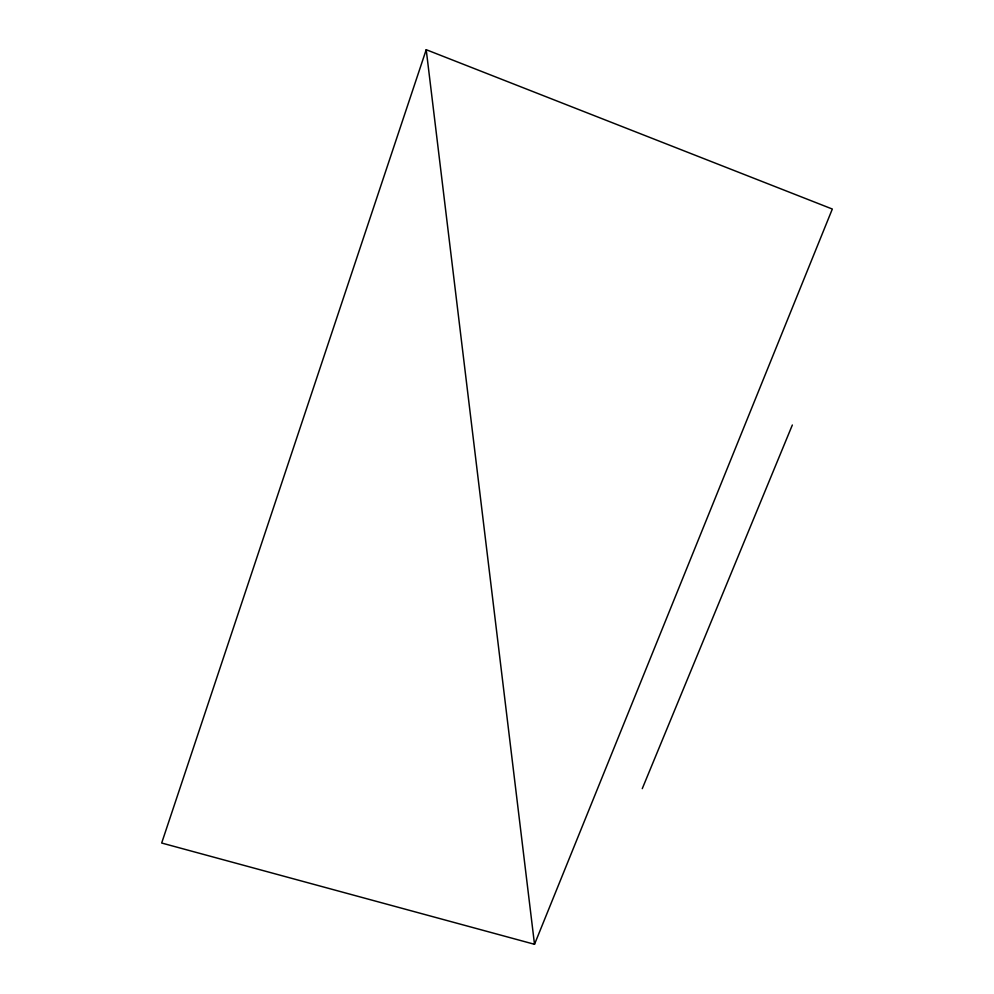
<?xml version="1.0" encoding="UTF-8"?>
<svg xmlns="http://www.w3.org/2000/svg" width="994" height="994" viewBox="0 0 994 994"><rect width="100%" height="100%" fill="white"/><g stroke="black" fill="none" stroke-linecap="round" stroke-linejoin="round"><path stroke-width="1.49" d="M426.215 49.7L161.674 843.024L534.511 944.3L832.326 209.038L426.215 49.7L534.511 944.3M642.261 788.652L792.342 425.01"/></g></svg>
